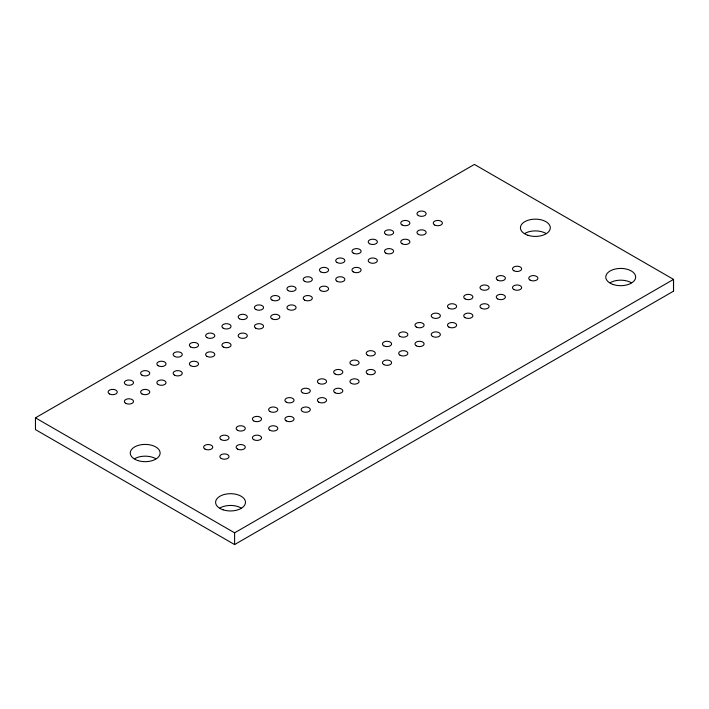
<?xml version="1.0" encoding="UTF-8"?>
<svg xmlns="http://www.w3.org/2000/svg" width="709" height="709" viewBox="0 0 709 709"><rect width="100%" height="100%" fill="white"/><g stroke="black" fill="none" stroke-linecap="round" stroke-linejoin="round"><path stroke-width="1.06" d="M35.45 417.849L474.401 164.426L673.55 279.399L673.55 291.151L234.599 544.574L35.45 429.601L35.45 417.849L234.599 532.822L673.55 279.399M673.488 279.435L673.488 291.186M234.599 532.822L234.599 544.574M134.621 458.696A14.942 8.632 0 0 1 155.758 458.696M524.793 233.429A14.942 8.632 0 0 1 545.93 233.429M610.148 282.705A14.942 8.632 0 0 1 631.285 282.705M219.967 507.972A14.942 8.632 0 0 1 241.104 507.972M137.714 460.513A14.942 8.632 0 0 0 160.128 453.042A14.942 8.632 0 0 0 137.714 445.571A14.942 8.632 0 0 0 137.714 460.513M271.99 318.82A4.6 2.659 0 0 0 279.683 317.632A4.6 2.659 0 0 0 274.055 314.379A4.6 2.659 0 0 0 271.99 318.82M318.74 383.356A4.6 2.659 0 0 0 326.432 382.16A4.6 2.659 0 0 0 320.796 378.907A4.6 2.659 0 0 0 318.74 383.356M402.056 224.957A4.6 2.659 0 0 0 409.749 223.769A4.6 2.659 0 0 0 404.112 220.517A4.6 2.659 0 0 0 402.056 224.957M334.994 392.742A4.6 2.659 0 0 0 342.686 391.545A4.6 2.659 0 0 0 337.059 388.302A4.6 2.659 0 0 0 334.994 392.742M337.023 262.507A4.6 2.659 0 0 0 344.716 261.311A4.6 2.659 0 0 0 339.088 258.067A4.6 2.659 0 0 0 337.023 262.507M334.994 373.971A4.6 2.659 0 0 0 342.686 372.774A4.6 2.659 0 0 0 337.059 369.522A4.6 2.659 0 0 0 334.994 373.971M527.895 235.255A14.942 8.632 0 0 0 550.308 227.775A14.942 8.632 0 0 0 527.895 220.304A14.942 8.632 0 0 0 527.895 235.255M613.241 284.531A14.942 8.632 0 0 0 635.654 277.059A14.942 8.632 0 0 0 613.241 269.58A14.942 8.632 0 0 0 613.241 284.531M223.069 509.798A14.942 8.632 0 0 0 245.482 502.318A14.942 8.632 0 0 0 223.069 494.847A14.942 8.632 0 0 0 223.069 509.798M351.247 383.356A4.6 2.659 0 0 0 358.949 382.16A4.6 2.659 0 0 0 353.312 378.907A4.6 2.659 0 0 0 351.247 383.356M351.247 364.577A4.6 2.659 0 0 0 358.949 363.389A4.6 2.659 0 0 0 353.312 360.137A4.6 2.659 0 0 0 351.247 364.577M383.764 364.577A4.6 2.659 0 0 0 391.457 363.389A4.6 2.659 0 0 0 385.829 360.137A4.6 2.659 0 0 0 383.764 364.577M418.31 215.571A4.6 2.659 0 0 0 426.003 214.384A4.6 2.659 0 0 0 420.375 211.131A4.6 2.659 0 0 0 418.31 215.571M367.51 373.971A4.6 2.659 0 0 0 375.203 372.774A4.6 2.659 0 0 0 369.566 369.522A4.6 2.659 0 0 0 367.51 373.971M253.707 420.898A4.6 2.659 0 0 0 261.399 419.71A4.6 2.659 0 0 0 255.772 416.458A4.6 2.659 0 0 0 253.707 420.898M367.51 355.191A4.6 2.659 0 0 0 375.203 354.004A4.6 2.659 0 0 0 369.566 350.751A4.6 2.659 0 0 0 367.51 355.191M434.564 224.957A4.6 2.659 0 0 0 442.256 223.769A4.6 2.659 0 0 0 436.629 220.517A4.6 2.659 0 0 0 434.564 224.957M221.19 458.439A4.6 2.659 0 0 0 228.883 457.252A4.6 2.659 0 0 0 223.255 453.999A4.6 2.659 0 0 0 221.19 458.439M369.54 262.507A4.6 2.659 0 0 0 377.232 261.311A4.6 2.659 0 0 0 371.596 258.067A4.6 2.659 0 0 0 369.54 262.507M286.223 420.898A4.6 2.659 0 0 0 293.916 419.71A4.6 2.659 0 0 0 288.279 416.458A4.6 2.659 0 0 0 286.223 420.898M418.31 234.351A4.6 2.659 0 0 0 426.003 233.155A4.6 2.659 0 0 0 420.375 229.902A4.6 2.659 0 0 0 418.31 234.351M400.027 355.191A4.6 2.659 0 0 0 407.719 354.004A4.6 2.659 0 0 0 402.083 350.751A4.6 2.659 0 0 0 400.027 355.191M318.74 402.127A4.6 2.659 0 0 0 326.432 400.931A4.6 2.659 0 0 0 320.796 397.687A4.6 2.659 0 0 0 318.74 402.127M269.969 411.512A4.6 2.659 0 0 0 277.662 410.325A4.6 2.659 0 0 0 272.026 407.072A4.6 2.659 0 0 0 269.969 411.512M190.703 365.755A4.6 2.659 0 0 0 198.405 364.559A4.6 2.659 0 0 0 192.768 361.306A4.6 2.659 0 0 0 190.703 365.755M174.449 356.37A4.6 2.659 0 0 0 182.142 355.174A4.6 2.659 0 0 0 176.514 351.921A4.6 2.659 0 0 0 174.449 356.37M109.416 393.912A4.6 2.659 0 0 0 117.118 392.724A4.6 2.659 0 0 0 111.481 389.471A4.6 2.659 0 0 0 109.416 393.912M481.314 308.264A4.6 2.659 0 0 0 489.006 307.077A4.6 2.659 0 0 0 483.37 303.824A4.6 2.659 0 0 0 481.314 308.264M465.051 317.65A4.6 2.659 0 0 0 472.743 316.462A4.6 2.659 0 0 0 467.116 313.21A4.6 2.659 0 0 0 465.051 317.65M286.223 402.127A4.6 2.659 0 0 0 293.916 400.931A4.6 2.659 0 0 0 288.279 397.687A4.6 2.659 0 0 0 286.223 402.127M141.933 393.912A4.6 2.659 0 0 0 149.626 392.724A4.6 2.659 0 0 0 143.998 389.471A4.6 2.659 0 0 0 141.933 393.912M302.477 392.742A4.6 2.659 0 0 0 310.17 391.545A4.6 2.659 0 0 0 304.542 388.302A4.6 2.659 0 0 0 302.477 392.742M448.797 308.264A4.6 2.659 0 0 0 456.49 307.077A4.6 2.659 0 0 0 450.853 303.824A4.6 2.659 0 0 0 448.797 308.264M269.969 430.283A4.6 2.659 0 0 0 277.662 429.096A4.6 2.659 0 0 0 272.026 425.843A4.6 2.659 0 0 0 269.969 430.283M383.764 345.806A4.6 2.659 0 0 0 391.457 344.618A4.6 2.659 0 0 0 385.829 341.366A4.6 2.659 0 0 0 383.764 345.806M416.28 345.806A4.6 2.659 0 0 0 423.973 344.618A4.6 2.659 0 0 0 418.345 341.366A4.6 2.659 0 0 0 416.28 345.806M288.253 309.434A4.6 2.659 0 0 0 295.945 308.247A4.6 2.659 0 0 0 290.309 304.994A4.6 2.659 0 0 0 288.253 309.434M125.679 384.526A4.6 2.659 0 0 0 133.372 383.339A4.6 2.659 0 0 0 127.735 380.086A4.6 2.659 0 0 0 125.679 384.526M304.507 300.049A4.6 2.659 0 0 0 312.199 298.861A4.6 2.659 0 0 0 306.572 295.609A4.6 2.659 0 0 0 304.507 300.049M337.023 281.278A4.6 2.659 0 0 0 344.716 280.09A4.6 2.659 0 0 0 339.088 276.838A4.6 2.659 0 0 0 337.023 281.278M158.196 384.526A4.6 2.659 0 0 0 165.888 383.339A4.6 2.659 0 0 0 160.252 380.086A4.6 2.659 0 0 0 158.196 384.526M320.769 271.893A4.6 2.659 0 0 0 328.462 270.705A4.6 2.659 0 0 0 322.825 267.453A4.6 2.659 0 0 0 320.769 271.893M302.477 411.512A4.6 2.659 0 0 0 310.17 410.325A4.6 2.659 0 0 0 304.542 407.072A4.6 2.659 0 0 0 302.477 411.512M141.933 375.141A4.6 2.659 0 0 0 149.626 373.944A4.6 2.659 0 0 0 143.998 370.701A4.6 2.659 0 0 0 141.933 375.141M353.277 271.893A4.6 2.659 0 0 0 360.97 270.705A4.6 2.659 0 0 0 355.342 267.453A4.6 2.659 0 0 0 353.277 271.893M174.449 375.141A4.6 2.659 0 0 0 182.142 373.944A4.6 2.659 0 0 0 176.514 370.701A4.6 2.659 0 0 0 174.449 375.141M385.793 253.122A4.6 2.659 0 0 0 393.486 251.925A4.6 2.659 0 0 0 387.858 248.682A4.6 2.659 0 0 0 385.793 253.122M369.54 243.736A4.6 2.659 0 0 0 377.232 242.54A4.6 2.659 0 0 0 371.596 239.287A4.6 2.659 0 0 0 369.54 243.736M158.196 365.755A4.6 2.659 0 0 0 165.888 364.559A4.6 2.659 0 0 0 160.252 361.306A4.6 2.659 0 0 0 158.196 365.755M402.056 243.736A4.6 2.659 0 0 0 409.749 242.54A4.6 2.659 0 0 0 404.112 239.287A4.6 2.659 0 0 0 402.056 243.736M206.966 356.37A4.6 2.659 0 0 0 214.659 355.174A4.6 2.659 0 0 0 209.022 351.921A4.6 2.659 0 0 0 206.966 356.37M385.793 234.351A4.6 2.659 0 0 0 393.486 233.155A4.6 2.659 0 0 0 387.858 229.902A4.6 2.659 0 0 0 385.793 234.351M190.703 346.976A4.6 2.659 0 0 0 198.405 345.788A4.6 2.659 0 0 0 192.768 342.536A4.6 2.659 0 0 0 190.703 346.976M465.051 298.879A4.6 2.659 0 0 0 472.743 297.691A4.6 2.659 0 0 0 467.116 294.439A4.6 2.659 0 0 0 465.051 298.879M497.567 298.879A4.6 2.659 0 0 0 505.26 297.691A4.6 2.659 0 0 0 499.632 294.439A4.6 2.659 0 0 0 497.567 298.879M481.314 289.494A4.6 2.659 0 0 0 489.006 288.306A4.6 2.659 0 0 0 483.37 285.053A4.6 2.659 0 0 0 481.314 289.494M513.821 289.494A4.6 2.659 0 0 0 521.514 288.306A4.6 2.659 0 0 0 515.886 285.053A4.6 2.659 0 0 0 513.821 289.494M497.567 280.108A4.6 2.659 0 0 0 505.26 278.912A4.6 2.659 0 0 0 499.632 275.668A4.6 2.659 0 0 0 497.567 280.108M530.084 280.108A4.6 2.659 0 0 0 537.776 278.912A4.6 2.659 0 0 0 532.14 275.668A4.6 2.659 0 0 0 530.084 280.108M513.821 270.723A4.6 2.659 0 0 0 521.514 269.526A4.6 2.659 0 0 0 515.886 266.283A4.6 2.659 0 0 0 513.821 270.723M223.22 346.976A4.6 2.659 0 0 0 230.912 345.788A4.6 2.659 0 0 0 225.285 342.536A4.6 2.659 0 0 0 223.22 346.976M206.966 337.59A4.6 2.659 0 0 0 214.659 336.403A4.6 2.659 0 0 0 209.022 333.15A4.6 2.659 0 0 0 206.966 337.59M237.453 430.283A4.6 2.659 0 0 0 245.146 429.096A4.6 2.659 0 0 0 239.509 425.843A4.6 2.659 0 0 0 237.453 430.283M432.534 317.65A4.6 2.659 0 0 0 440.236 316.462A4.6 2.659 0 0 0 434.599 313.21A4.6 2.659 0 0 0 432.534 317.65M448.797 327.035A4.6 2.659 0 0 0 456.49 325.848A4.6 2.659 0 0 0 450.853 322.595A4.6 2.659 0 0 0 448.797 327.035M416.28 327.035A4.6 2.659 0 0 0 423.973 325.848A4.6 2.659 0 0 0 418.345 322.595A4.6 2.659 0 0 0 416.28 327.035M432.534 336.421A4.6 2.659 0 0 0 440.236 335.233A4.6 2.659 0 0 0 434.599 331.98A4.6 2.659 0 0 0 432.534 336.421M400.027 336.421A4.6 2.659 0 0 0 407.719 335.233A4.6 2.659 0 0 0 402.083 331.98A4.6 2.659 0 0 0 400.027 336.421M253.707 439.669A4.6 2.659 0 0 0 261.399 438.481A4.6 2.659 0 0 0 255.772 435.229A4.6 2.659 0 0 0 253.707 439.669M221.19 439.669A4.6 2.659 0 0 0 228.883 438.481A4.6 2.659 0 0 0 223.255 435.229A4.6 2.659 0 0 0 221.19 439.669M237.453 449.054A4.6 2.659 0 0 0 245.146 447.866A4.6 2.659 0 0 0 239.509 444.614A4.6 2.659 0 0 0 237.453 449.054M204.936 449.054A4.6 2.659 0 0 0 212.629 447.866A4.6 2.659 0 0 0 207.001 444.614A4.6 2.659 0 0 0 204.936 449.054M353.277 253.122A4.6 2.659 0 0 0 360.97 251.925A4.6 2.659 0 0 0 355.342 248.682A4.6 2.659 0 0 0 353.277 253.122M304.507 281.278A4.6 2.659 0 0 0 312.199 280.09A4.6 2.659 0 0 0 306.572 276.838A4.6 2.659 0 0 0 304.507 281.278M320.769 290.663A4.6 2.659 0 0 0 328.462 289.476A4.6 2.659 0 0 0 322.825 286.223A4.6 2.659 0 0 0 320.769 290.663M288.253 290.663A4.6 2.659 0 0 0 295.945 289.476A4.6 2.659 0 0 0 290.309 286.223A4.6 2.659 0 0 0 288.253 290.663M271.99 300.049A4.6 2.659 0 0 0 279.683 298.861A4.6 2.659 0 0 0 274.055 295.609A4.6 2.659 0 0 0 271.99 300.049M255.736 309.434A4.6 2.659 0 0 0 263.429 308.247A4.6 2.659 0 0 0 257.801 304.994A4.6 2.659 0 0 0 255.736 309.434M239.482 318.82A4.6 2.659 0 0 0 247.175 317.632A4.6 2.659 0 0 0 241.539 314.379A4.6 2.659 0 0 0 239.482 318.82M255.736 328.205A4.6 2.659 0 0 0 263.429 327.017A4.6 2.659 0 0 0 257.801 323.765A4.6 2.659 0 0 0 255.736 328.205M223.22 328.205A4.6 2.659 0 0 0 230.912 327.017A4.6 2.659 0 0 0 225.285 323.765A4.6 2.659 0 0 0 223.22 328.205M239.482 337.59A4.6 2.659 0 0 0 247.175 336.403A4.6 2.659 0 0 0 241.539 333.15A4.6 2.659 0 0 0 239.482 337.59M125.679 403.297A4.6 2.659 0 0 0 133.372 402.109A4.6 2.659 0 0 0 127.735 398.857A4.6 2.659 0 0 0 125.679 403.297"/></g></svg>
